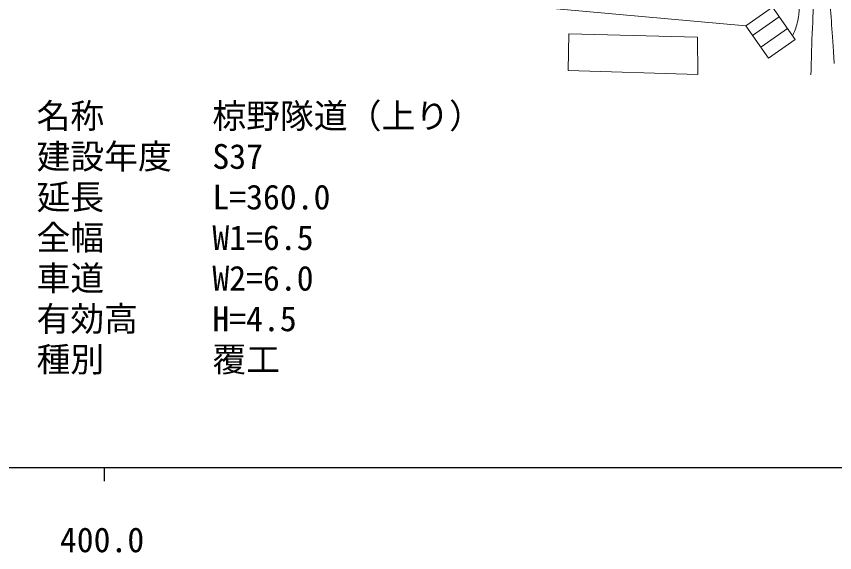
# Model space of a CAD drawing. Units: millimetres, scale not verified. Extents: x 40000 to 680000, y 20000 to 380000.
# Drawn here: x 461510 to 522001, y 198715 to 238356 of the extents above; entities that cross this region are included whole.
import ezdxf
from ezdxf.enums import TextEntityAlignment as Align

# ---------------------------------------------------------------- set-up
doc = ezdxf.new("R2010")
doc.units = ezdxf.units.MM
doc.header["$LTSCALE"] = 1000
for name, color, linetype, lineweight in [('M-STR-HTXT', 7, 'Continuous', 13), ('M-TTL-BAND', 7, 'Continuous', 25), ('M-WORK', 1, 'Continuous', 13)]:
    doc.layers.add(name, color=color, linetype=linetype, lineweight=lineweight)
doc.styles.add('ＭＳ ゴシック', font='')
doc.styles.get('ＭＳ ゴシック').set_extended_font_data('MS Gothic')

msp = doc.modelspace()

# ---------------------------------------------------------------- linework, layer by layer
at = {"layer": 'M-TTL-BAND'}
for p, q in [((40000, 205000), (579000, 205000)), ((468000, 205000), (468000, 204000))]:
    msp.add_line(p, q, dxfattribs=at)
at = {"layer": 'M-WORK'}
for p, q in [((515442, 237654), (495947, 239417)), ((515442, 237654), (517402, 239031)), ((517402, 239031), (519072, 236654)), ((515941, 236944), (517906, 238314)), ((517113, 235277), (515442, 237654)), ((516553, 236074), (518512, 237452)), ((502297, 234352), (502346, 237060)), ((502346, 237060), (511864, 236817)), ((511864, 236817), (511881, 234060)), ((519072, 236654), (517113, 235277)), ((511881, 234060), (502297, 234352))]:
    msp.add_line(p, q, dxfattribs=at)
for points, knots in [([(520867, 247193), (521097, 245527), (521158, 245083), (521300, 243726), (521442, 242354), (521483, 241582), (521592, 240207), (521756, 238124), (521797, 237464), (521973, 234872)], [0, 0, 0, 0, 1, 1, 1, 2, 2, 2, 3, 3, 3, 3]), ([(520246, 234045), (520280, 235078), (520287, 235339), (520311, 236169), (520349, 237525), (520441, 238285), (520392, 239639), (520345, 240899), (520198, 241596), (520083, 242850), (520010, 243657), (519987, 243911), (519901, 244917)], [0, 0, 0, 0, 1, 1, 1, 2, 2, 2, 3, 3, 3, 4, 4, 4, 4]), ([(518826, 242387), (518838, 241838), (518841, 241656), (518926, 241198), (519008, 240752), (519147, 240524), (519243, 240081), (519319, 239728), (519361, 239527), (519373, 239166), (519387, 238722), (519360, 238469), (519272, 238034), (519179, 237579), (519104, 237404), (518896, 236905)], [0, 0, 0, 0, 1, 1, 1, 2, 2, 2, 3, 3, 3, 4, 4, 4, 5, 5, 5, 5])]:
    msp.add_open_spline(points, degree=3, knots=knots, dxfattribs=at)

# ---------------------------------------------------------------- texts
at = {"layer": 'M-STR-HTXT', "style": 'ＭＳ ゴシック'}
for s, p in [('名称', (463000, 231000)), ('椋野隊道（上り）', (476000, 231000)), ('建設年度', (463000, 228000)), ('S37', (476000, 228000)), ('延長', (463000, 225000)), ('L=360.0', (476000, 225000)), ('全幅', (463000, 222000)), ('W1=6.5', (476000, 222000)), ('車道', (463000, 219000)), ('W2=6.0', (476000, 219000)), ('有効高', (463000, 216000)), ('H=4.5', (476000, 216000)), ('種別', (463000, 213000)), ('覆工', (476000, 213000))]:
    msp.add_text(s, height=1833, dxfattribs=at).set_placement(p, align=Align.MIDDLE_LEFT)
at = {"layer": 'M-TTL-BAND', "style": 'ＭＳ ゴシック'}
msp.add_text('400.0', height=1833, dxfattribs=at).set_placement((467844, 198195), align=Align.BOTTOM_CENTER)

doc.saveas('drawing.dxf')
